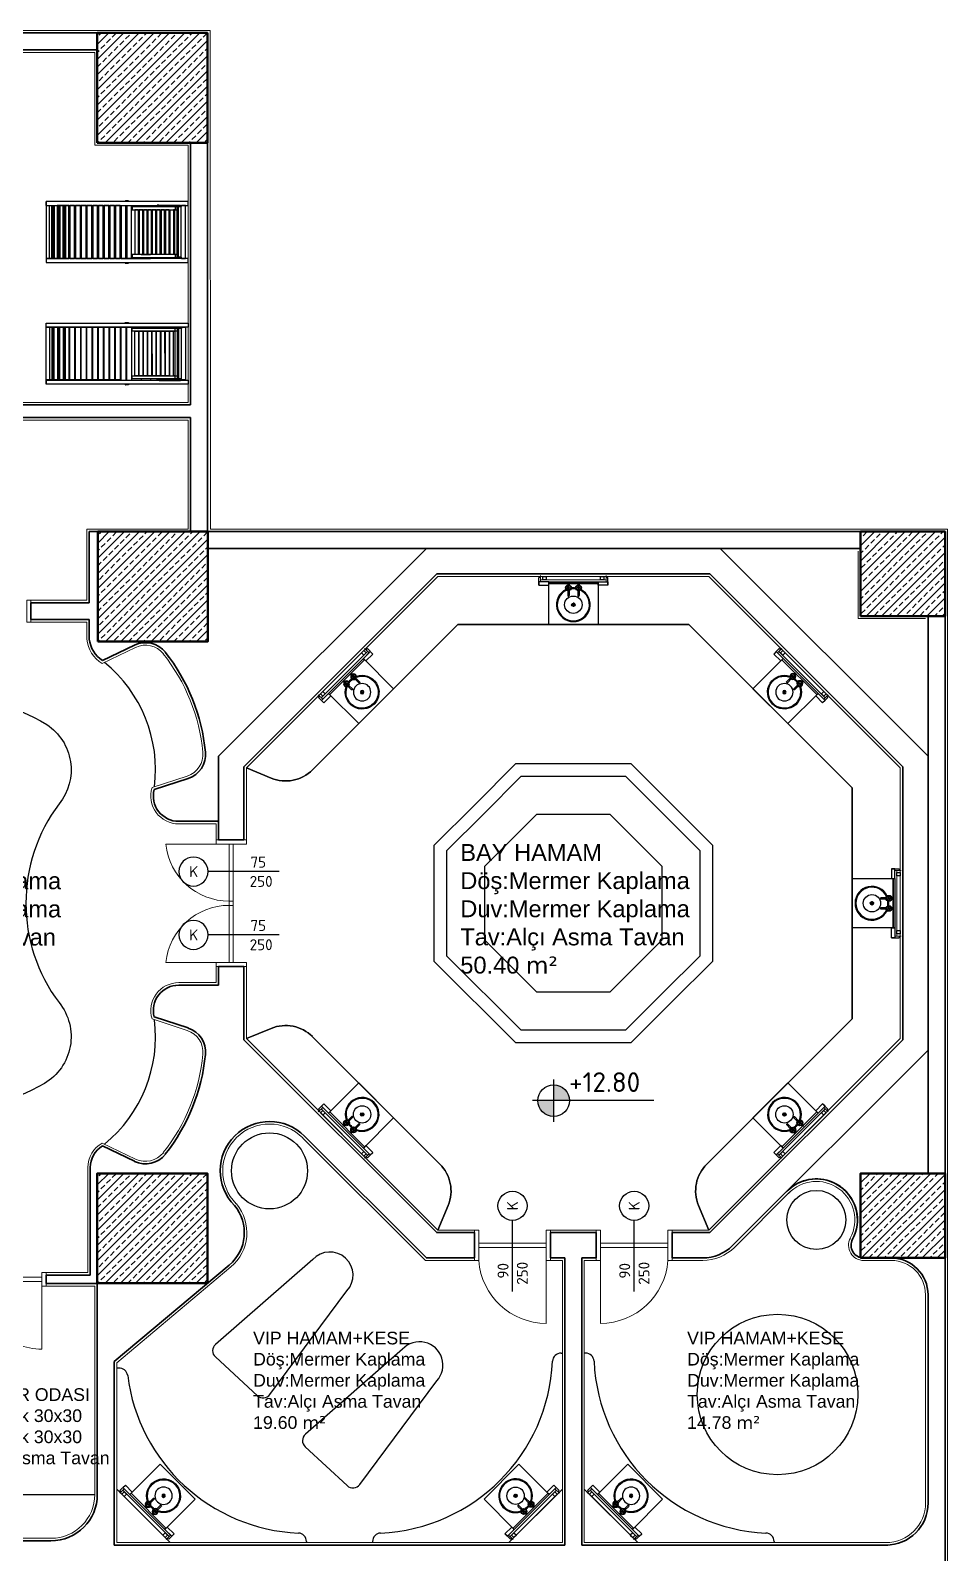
# Model space of a CAD drawing. Header units: millimetres. Extents: x 1443065 to 1517367, y 3763150 to 3779068.
# Drawn here: x 1503564 to 1504649, y 3767647 to 3769450 of the extents above; entities that cross this region are included whole.
import ezdxf
from ezdxf.enums import TextEntityAlignment as Align

# ---------------------------------------------------------------- set-up
doc = ezdxf.new("R2010")
doc.units = ezdxf.units.MM
for name, color, linetype in [('1 ahsap tar 2', 33, 'Continuous'), ('1 mermer', 232, 'Continuous'), ('1 tefriş 1', 41, 'Continuous'), ('1 tefriş 2', 8, 'Continuous'), ('LAYER1', 10, 'Continuous'), ('m-TAR_duvar', 8, 'Continuous'), ('m-TFR_vitrifiye', 1, 'Continuous'), ('m-YAZ_kot', 7, 'Continuous'), ('m-YAZ_poz', 7, 'Continuous')]:
    doc.layers.add(name, color=color, linetype=linetype)
for name, color, linetype, lineweight in [('5-Alçıpan', 44, 'Continuous', 0), ('DUVAR', 2, 'Continuous', 35), ('MAHAL', 52, 'Continuous', 13), ('MERDIVEN', 4, 'Continuous', 20), ('SIVA', 3, 'Continuous', 9), ('TASIYICI', 170, 'Continuous', 50)]:
    doc.layers.add(name, color=color, linetype=linetype, lineweight=lineweight)
doc.styles.add('mono', font='isocpeur.ttf')
doc.styles.get("Standard").update_dxf_attribs({"font": 'arial.ttf'})
pattern_1 = [(45, (78491.543, -87954.948), (-8.98025612, 8.98025612), []), (45, (78500.523, -87954.948), (-8.98025612, 8.98025612), [6.35, -3.175])]
pattern_2 = [(45, (80981.484, -89305.454), (-8.98025612, 8.98025612), []), (45, (80990.464, -89305.454), (-8.98025612, 8.98025612), [6.35, -3.175])]

# ---------------------------------------------------------------- blocks, each defined once
blk = doc.blocks.new('Ş')
at = {"layer": '1 ahsap tar 2', "ltscale": 5}
for p, q in [((265080.1, -41729.4), (265080.1, -41724.7)), ((265080.1, -41724.7), (265248, -41724.7)), ((265089, -41729.4), (265080.1, -41729.4)), ((265083.2, -41729.5), (265088, -41729.5)), ((265083.2, -41791.9), (265083.2, -41729.5)), ((265088, -41730.6), (265088, -41729.4)), ((265116.6, -41730.6), (265088, -41730.6)), ((265088.2, -41730.8), (265091.3, -41730.8)), ((265088.2, -41790.5), (265088.2, -41730.8)), ((265088.9, -41730.8), (265088.9, -41730.6)), ((265114.5, -41729), (265089, -41729)), ((265091.3, -41790.5), (265091.3, -41730.8)), ((265091.3, -41730.8), (265093, -41730.8)), ((265091.4, -41730.8), (265091.4, -41730.6)), ((265093, -41730.8), (265093, -41731)), ((265093, -41734.3), (265093, -41731)), ((265093, -41731), (265095.5, -41731)), ((265095.5, -41731), (265146.2, -41731)), ((265095.5, -41731), (265095.5, -41734.3)), ((265097, -41731), (265097, -41730.6)), ((265114.5, -41730.6), (265114.5, -41729)), ((265114.5, -41729), (265116.6, -41729)), ((265116.6, -41729), (265116.6, -41730.6)), ((265248.1, -41729.4), (265116.6, -41729.4)), ((265124.5, -41731), (265124.5, -41729.5)), ((265135.5, -41731), (265135.5, -41729.5)), ((265146.2, -41731), (265146.2, -41734.3)), ((265150.6, -41724.7), (265150.6, -41723.9)), ((265150.6, -41723.9), (265152.3, -41723.9)), ((265152.3, -41724.7), (265152.3, -41723.9)), ((265152.3, -41723.9), (265154.3, -41723.9)), ((265154.6, -41723.9), (265154.3, -41723.9)), ((265154.3, -41723.9), (265154.3, -41724.7)), ((265154.6, -41724.7), (265154.6, -41723.9)), ((265159.3, -41729.5), (265159.3, -41791.9)), ((265244, -41791.9), (265244, -41729.5)), ((265244, -41729.5), (265248.1, -41729.5)), ((265246.4, -41729.5), (265248.1, -41729.5)), ((265248, -41729.4), (265248, -41724.7)), ((265248, -41724.7), (265248.1, -41724.7)), ((265248.1, -41724.7), (265248.1, -41729.4)), ((265248.1, -41729.5), (265248.1, -41791.9)), ((265093, -41787.4), (265093, -41734.3)), ((265146.2, -41734.3), (265093, -41734.3)), ((265095.8, -41787.1), (265095.8, -41734.4)), ((265095.8, -41734.4), (265097.5, -41734.4)), ((265097, -41734.4), (265097, -41734.3)), ((265101.8, -41734.4), (265097.5, -41734.4)), ((265102.6, -41734.4), (265101.8, -41734.4)), ((265102.6, -41734.4), (265106.9, -41734.4)), ((265107.8, -41734.4), (265106.9, -41734.4)), ((265107.8, -41734.4), (265112.1, -41734.4)), ((265113, -41734.4), (265112.1, -41734.4)), ((265113, -41734.4), (265117.3, -41734.4)), ((265118.1, -41734.4), (265117.3, -41734.4)), ((265118.1, -41734.4), (265122.4, -41734.4)), ((265123.3, -41734.4), (265122.4, -41734.4)), ((265123.3, -41734.4), (265127.6, -41734.4)), ((265128.4, -41734.4), (265127.6, -41734.4)), ((265128.4, -41734.4), (265132.8, -41734.4)), ((265133.6, -41734.4), (265132.8, -41734.4)), ((265133.6, -41734.4), (265137.9, -41734.4)), ((265138.8, -41734.4), (265137.9, -41734.4)), ((265138.8, -41734.4), (265143.1, -41734.4)), ((265143.1, -41734.4), (265143.1, -41787.1)), ((265153.7, -41734.1), (265152.6, -41734.1)), ((265101.8, -41787.1), (265095.8, -41787.1)), ((265097, -41787.4), (265097, -41787.1)), ((265106.9, -41787.1), (265100.9, -41787.1)), ((265112.1, -41787.1), (265106.1, -41787.1)), ((265117.3, -41787.1), (265111.2, -41787.1)), ((265122.4, -41787.1), (265116.4, -41787.1)), ((265127.6, -41787.1), (265121.6, -41787.1)), ((265132.8, -41787.1), (265126.7, -41787.1)), ((265137.9, -41787.1), (265131.9, -41787.1)), ((265143.1, -41787.1), (265137.1, -41787.1)), ((265080.1, -41796.7), (265080.1, -41792)), ((265080.1, -41792), (265248, -41792)), ((265248.1, -41796.7), (265080.1, -41796.7)), ((265088, -41791.9), (265083.2, -41791.9)), ((265088, -41792), (265088, -41790.5)), ((265088, -41790.5), (265093, -41790.5)), ((265093, -41790.7), (265093, -41787.4)), ((265093, -41787.4), (265095.5, -41787.4)), ((265146.2, -41790.7), (265093, -41790.7)), ((265095.5, -41787.4), (265095.5, -41790.7)), ((265095.5, -41787.4), (265146.2, -41787.4)), ((265114.5, -41792), (265114.5, -41790.7)), ((265116.6, -41792), (265116.6, -41790.7)), ((265124.5, -41787.4), (265124.5, -41787.3)), ((265124.5, -41787.3), (265135.5, -41787.3)), ((265135.5, -41787.3), (265124.5, -41787.3)), ((265124.5, -41792), (265124.5, -41790.7)), ((265157.8, -41792), (265124.5, -41792)), ((265135.5, -41787.3), (265146.9, -41787.3)), ((265135.5, -41787.4), (265135.5, -41787.3)), ((265135.5, -41792), (265135.5, -41790.7)), ((265146.2, -41787.4), (265146.2, -41790.7)), ((265154.9, -41792), (265146.5, -41792)), ((265146.5, -41792), (265151.8, -41792)), ((265152.6, -41791.9), (265146.9, -41791.9)), ((265150.6, -41797.7), (265150.6, -41796.7)), ((265154.6, -41797.7), (265150.6, -41797.7)), ((265152.3, -41797.7), (265152.3, -41796.7)), ((265154.3, -41797.7), (265154.3, -41796.7)), ((265154.6, -41796.7), (265154.6, -41797.7)), ((265229.4, -41791.9), (265248.1, -41791.9)), ((265248.1, -41791.9), (265244, -41791.9)), ((265248.1, -41791.9), (265246.4, -41791.9)), ((265248, -41792), (265248, -41796.7)), ((265248, -41792), (265248.1, -41792)), ((265248.1, -41792), (265248.1, -41796.7))]:
    blk.add_line(p, q, dxfattribs=at)
at = {"layer": '1 ahsap tar 2'}
for p, q in [((265146.9, -41791.9), (265146.9, -41729.5)), ((265152.6, -41729.5), (265152.6, -41791.9)), ((265153.7, -41791.9), (265153.7, -41729.5)), ((265160.4, -41729.5), (265166.1, -41729.5)), ((265160.4, -41791.9), (265160.4, -41729.5)), ((265166.1, -41729.5), (265166.1, -41791.9)), ((265167.2, -41729.5), (265172.8, -41729.5)), ((265167.2, -41791.9), (265167.2, -41729.5)), ((265172.8, -41729.5), (265172.8, -41791.9)), ((265173.9, -41729.5), (265179.5, -41729.5)), ((265173.9, -41791.9), (265173.9, -41729.5)), ((265179.5, -41729.5), (265179.5, -41791.9)), ((265180.6, -41729.5), (265186.3, -41729.5)), ((265180.6, -41791.9), (265180.6, -41729.5)), ((265186.3, -41729.5), (265186.3, -41791.9)), ((265187.4, -41729.5), (265193, -41729.5)), ((265187.4, -41791.9), (265187.4, -41729.5)), ((265193, -41729.5), (265193, -41791.9)), ((265194.1, -41729.5), (265199.8, -41729.5)), ((265194.1, -41791.9), (265194.1, -41729.5)), ((265199.8, -41729.5), (265199.8, -41791.9)), ((265200.9, -41729.5), (265206.5, -41729.5)), ((265200.9, -41791.9), (265200.9, -41729.5)), ((265206.5, -41729.5), (265206.5, -41791.9)), ((265207.6, -41729.5), (265213.3, -41729.5)), ((265207.6, -41791.9), (265207.6, -41729.5)), ((265213.3, -41729.5), (265213.3, -41791.9)), ((265214.4, -41729.5), (265220, -41729.5)), ((265214.4, -41791.9), (265214.4, -41729.5)), ((265220, -41729.5), (265220, -41791.9)), ((265221.1, -41729.5), (265226.7, -41729.5)), ((265221.1, -41791.9), (265221.1, -41729.5)), ((265241.3, -41729.5), (265225.1, -41729.5)), ((265225.1, -41729.5), (265225.1, -41791.9)), ((265226.2, -41729.5), (265231.8, -41729.5)), ((265226.2, -41791.9), (265226.2, -41729.5)), ((265226.7, -41729.5), (265226.7, -41791.9)), ((265227.8, -41729.5), (265233.5, -41729.5)), ((265227.8, -41791.9), (265227.8, -41729.5)), ((265229.2, -41729.5), (265229.2, -41729.4)), ((265229.2, -41729.4), (265233.8, -41729.4)), ((265248.1, -41729.5), (265229.4, -41729.5)), ((265230.5, -41729.5), (265236.1, -41729.5)), ((265231.8, -41729.5), (265231.8, -41791.9)), ((265232.9, -41729.5), (265238.5, -41729.5)), ((265232.9, -41791.9), (265232.9, -41729.5)), ((265233.5, -41729.5), (265233.5, -41791.9)), ((265233.8, -41729.4), (265234.9, -41729.4)), ((265233.8, -41729.4), (265233.8, -41729.5)), ((265233.8, -41729.5), (265233.8, -41729.4)), ((265234.6, -41729.5), (265240.2, -41729.5)), ((265234.6, -41791.9), (265234.6, -41729.5)), ((265234.9, -41729.4), (265234.9, -41729.5)), ((265234.9, -41729.5), (265234.9, -41729.4)), ((265234.9, -41729.4), (265234.9, -41729.4)), ((265237.2, -41729.5), (265242.9, -41729.5)), ((265238.5, -41729.5), (265238.5, -41791.9)), ((265239.7, -41791.9), (265239.7, -41729.5)), ((265239.7, -41729.5), (265245.3, -41729.5)), ((265240.2, -41729.5), (265240.2, -41791.9)), ((265241.3, -41791.9), (265241.3, -41729.5)), ((265097.5, -41734.4), (265097.5, -41787.1)), ((265101.8, -41734.4), (265101.8, -41787.1)), ((265102.6, -41787.1), (265102.6, -41734.4)), ((265106.9, -41734.4), (265106.9, -41787.1)), ((265107.8, -41787.1), (265107.8, -41734.4)), ((265112.1, -41734.4), (265112.1, -41787.1)), ((265113, -41787.1), (265113, -41734.4)), ((265117.3, -41734.4), (265117.3, -41787.1)), ((265118.1, -41787.1), (265118.1, -41734.4)), ((265122.4, -41734.4), (265122.4, -41787.1)), ((265123.3, -41787.1), (265123.3, -41734.4)), ((265127.6, -41734.4), (265127.6, -41787.1)), ((265128.4, -41787.1), (265128.4, -41734.4)), ((265132.8, -41734.4), (265132.8, -41787.1)), ((265133.6, -41787.1), (265133.6, -41734.4)), ((265137.9, -41734.4), (265137.9, -41787.1)), ((265138.8, -41787.1), (265138.8, -41734.4)), ((265146.2, -41734.1), (265146.9, -41734.1)), ((265146.9, -41734.1), (265146.5, -41734.1)), ((265226.2, -41734.1), (265225.1, -41734.1)), ((265232.9, -41734.1), (265231.8, -41734.1)), ((265239.7, -41734.1), (265238.5, -41734.1)), ((265241.3, -41734.1), (265240.2, -41734.1)), ((265153.7, -41787.3), (265152.6, -41787.3)), ((265159.3, -41791.9), (265153.7, -41791.9)), ((265157.8, -41791.9), (265157.8, -41792)), ((265166.1, -41791.9), (265160.4, -41791.9)), ((265172.8, -41791.9), (265167.2, -41791.9)), ((265179.5, -41791.9), (265173.9, -41791.9)), ((265186.3, -41791.9), (265180.6, -41791.9)), ((265193, -41791.9), (265187.4, -41791.9)), ((265199.8, -41791.9), (265194.1, -41791.9)), ((265206.5, -41791.9), (265200.9, -41791.9)), ((265213.3, -41791.9), (265207.6, -41791.9)), ((265220, -41791.9), (265214.4, -41791.9)), ((265226.7, -41791.9), (265221.1, -41791.9)), ((265226.2, -41787.4), (265225.1, -41787.4)), ((265225.1, -41791.9), (265241.3, -41791.9)), ((265231.8, -41791.9), (265226.2, -41791.9)), ((265233.5, -41791.9), (265227.8, -41791.9)), ((265229.2, -41791.9), (265229.2, -41792)), ((265229.2, -41792), (265234.9, -41792)), ((265236.1, -41791.9), (265230.5, -41791.9)), ((265232.9, -41787.4), (265231.8, -41787.4)), ((265238.5, -41791.9), (265232.9, -41791.9)), ((265233.8, -41792), (265233.8, -41791.9)), ((265233.8, -41791.9), (265233.8, -41792)), ((265240.2, -41791.9), (265234.6, -41791.9)), ((265234.9, -41792), (265234.9, -41791.9)), ((265234.9, -41792), (265234.9, -41791.9)), ((265242.9, -41791.9), (265237.2, -41791.9)), ((265239.7, -41787.4), (265238.5, -41787.4)), ((265245.3, -41791.9), (265239.7, -41791.9)), ((265241.3, -41787.4), (265240.2, -41787.4)), ((265240.2, -41787.4), (265241.3, -41787.4))]:
    blk.add_line(p, q, dxfattribs=at)
blk = doc.blocks.new('esfdgh')
at = {"layer": '1 tefriş 1', "color": 251, "extrusion": (4.26519e-07, 4.39393e-08, 1)}
for p, q in [((50290.6, -19484.7, 0), (50292.1, -19484.7, 0)), ((50290.6, -19484.7, 0), (50290.6, -19486.3, 0)), ((50290.6, -19493.1, 0), (50290.6, -19499, 0)), ((50292.1, -19484.7, 0), (50292.1, -19486.3, 0)), ((50292.1, -19493.1, 0), (50292.1, -19499, 0))]:
    blk.add_line(p, q, dxfattribs=at)
at = {"layer": '1 tefriş 1', "color": 251}
for radius in [3.46, 3.06, 2.66, 0.88]:
    blk.add_circle((50291.3, -19489.7, 5), radius, dxfattribs=at)
at = {"layer": '1 tefriş 1', "color": 251, "extrusion": (4.26519e-07, 4.39393e-08, 1)}
blk.add_arc((50291.3, -19499, 0), 0.746, 178.5365, 1.4403, dxfattribs=at)
at = {"layer": '1 tefriş 1', "color": 251, "extrusion": (4.26521e-07, 4.39321e-08, 1)}
for centre, major_axis, ratio, start_param, end_param in [((50291.2, -19491, 0), (0.947, 0.927, 0), 1, 0.782907, 2.040544), ((50290.1, -19490.6, 0), (0.134, 0.066, 0), 0.739839, 2.207763, 5.349356), ((50291.2, -19491, 0), (0.767, 0.752, 0), 1, 0.793996, 2.040544), ((50290.5, -19488.5, 0), (-0.121, 0.245, 0), 0.343006, -1.240366, 1.901227), ((50290.1, -19489.7, 0), (-0.752, 0.767, 0), 1, 3.824547, 5.182137), ((50290.1, -19489.7, 0), (-0.927, 0.947, 0), 1, 3.824547, 5.182137), ((50291.3, -19489.8, 0), (-0.243, 0.248, 0), 1, -0.378205, 0.443924), ((50291.3, -19489.8, 0), (0.248, 0.243, 0), 1, 2.763388, 3.585516), ((50292.5, -19489.9, 0), (0.947, 0.927, 0), 1, 2.253751, 3.611341), ((50291.5, -19488.6, 0), (0.947, 0.927, 0), 1, 3.9245, 5.182137), ((50292.5, -19489.9, 0), (-0.752, 0.767, 0), 1, 0.682954, 2.040544), ((50291.5, -19488.6, 0), (0.767, 0.752, 0), 1, 3.935589, 5.182137), ((50291.3, -19489.8, 0), (0.248, 0.243, 0), 1, 5.90498, 6.727109), ((50291.3, -19489.8, 0), (-0.243, 0.248, 0), 1, 2.763388, 3.585516), ((50292.1, -19491.1, 0), (-0.121, 0.245, 0), 0.343006, 1.901227, 5.04282), ((50292.6, -19489, 0), (0.134, 0.066, 0), 0.739839, -0.93383, 2.207763)]:
    blk.add_ellipse(centre, major_axis=major_axis, ratio=ratio, start_param=start_param, end_param=end_param, dxfattribs=at)
blk = doc.blocks.new('KURNAAAA')
for points in [[(-36.3, 57.1), (-32.3, 57.1), (-32.3, 53.1), (-36.3, 53.1)], [(32.3, 57.1), (36.3, 57.1), (36.3, 53.1), (32.3, 53.1)]]:
    blk.add_lwpolyline(points, close=True)
at = {"layer": '1 mermer'}
for p, q in [((-40.8, 46.6), (-40.8, 55.6)), ((40.8, 46.6), (40.8, 55.6)), ((-29.2, 0), (-29.2, 50.6)), ((29.2, 50.6), (29.2, 0)), ((29.2, 0), (-29.2, 0))]:
    blk.add_line(p, q, dxfattribs=at)
for points in [[(-29.2, 50.6), (-40.8, 50.6), (-40.8, 46.6), (-29.2, 46.6)], [(-29.2, 50.6), (29.2, 50.6), (29.2, 48.6), (-29.2, 48.6)], [(29.2, 50.6), (40.8, 50.6), (40.8, 46.6), (29.2, 46.6)]]:
    blk.add_lwpolyline(points, close=True, dxfattribs=at)
blk.add_lwpolyline([(-29.2, 48.6), (29.2, 48.6)], dxfattribs=at)
at = {"layer": '1 tefriş 1', "color": 251, "extrusion": (4.48334e-08, -2.15317e-08, 1)}
for p, q in [((-2.5, 23.4, 0), (2.5, 23.5, 0)), ((0, 26, 0), (0, 21, 0))]:
    blk.add_line(p, q, dxfattribs=at)
at = {"layer": '1 tefriş 1', "color": 251}
blk.add_circle((0, 23.5, 0), 10.3, dxfattribs=at)
at = {"layer": '1 tefriş 1', "color": 251, "extrusion": (4.48334e-08, -2.15317e-08, 1)}
for radius in [2, 1.5]:
    blk.add_circle((0, 23.5, 0), radius, dxfattribs=at)
for centre, radius, start, end in [((0, 23.5, 0), 20, 115.4048, 63.9415), ((0, 23.5, 0), 19, 114.2802, 65.144), ((-0.4, 23.5, 0), 19, 79.9499, 96.6955), ((-0.4, 23.5, 0), 20, 81.2974, 95.679)]:
    blk.add_arc(centre, radius, start, end, dxfattribs=at)
at = {"layer": '5-Alçıpan', "lineweight": 0}
for p, q in [((-40.8, 55.6), (-38.8, 55.6)), ((-38.8, 50.6), (-38.8, 58.1)), ((-36.3, 57.1), (36.3, 57.1)), ((38.8, 50.6), (38.8, 58.1)), ((40.8, 55.6), (38.8, 55.6)), ((-38.8, 53.1), (38.8, 53.1)), ((-38.8, 50.6), (38.8, 50.6))]:
    blk.add_line(p, q, dxfattribs=at)
at = {"rotation": 3.829894028120741e-06}
for p in [(-50297.1, 19533.3), (-50285.2, 19533.3)]:
    blk.add_blockref('esfdgh', p, dxfattribs=at)
blk = doc.blocks.new('m-penpoz')
blk.add_line((0, -1.625), (0, 0))
blk.add_circle((0, 0.332), 0.332)
blk.add_attdef('POZNO', text='', height=0.18).set_placement((0, 0.332), align=Align.MIDDLE)
blk.add_attdef('HEIGHT', text='', height=0.18, rotation=90).set_placement((0.069, -1.625), align=Align.TOP_LEFT)
blk.add_attdef('WIDTH', text='', height=0.18, rotation=90).set_placement((0, -1.625), align=Align.BOTTOM_LEFT)
blk = doc.blocks.new('m-plankot')
h = blk.add_hatch(color=256)
h.paths.add_polyline_path([(0, 0.144), (0, 0), (0.144, 0, 0.414214)])
h.paths.add_polyline_path([(0, -0.144), (0, 0), (-0.144, 0, 0.414214)])
for p, q in [((0, 0.192), (0, -0.192)), ((0.914, 0), (-0.192, 0))]:
    blk.add_line(p, q)
blk.add_circle((0, 0), 0.144)
blk.add_attdef('INCEKOT', (0.187, 0.1), '', height=0.18)
blk.add_attdef('KABAKOT', text='', height=0.18).set_placement((0.187, -0.1), align=Align.TOP_LEFT)

msp = doc.modelspace()

# ---------------------------------------------------------------- hatches: boundary and pattern name
at = {"layer": 'm-TAR_duvar'}
h = msp.add_hatch(dxfattribs=at)
h.set_pattern_fill('ANSI33', color=256, scale=2)
h.set_pattern_definition([(45, (80981.484, -87954.949), (-8.98025612, 8.98025612), []), (45, (80990.464, -87954.949), (-8.98025612, 8.98025612), [6.35, -3.175])])
h.paths.add_polyline_path([(1503642.9, 3769317.1), (1503773.3, 3769317.1), (1503773.3, 3769447.1), (1503642.9, 3769447.1)])
h = msp.add_hatch(dxfattribs=at)
h.set_pattern_fill('ANSI33', color=256, scale=2)
h.set_pattern_definition([(45, (80981.976, -88545.454), (-8.98025612, 8.98025612), []), (45, (80990.956, -88545.454), (-8.98025612, 8.98025612), [6.35, -3.175])])
h.paths.add_polyline_path([(1503643.4, 3768726.6), (1503773.8, 3768726.6), (1503773.8, 3768856.6), (1503643.4, 3768856.6)])
h = msp.add_hatch(dxfattribs=at)
h.set_pattern_fill('ANSI33', color=256, scale=2)
h.set_pattern_definition(pattern_1)
h.paths.add_polyline_path([(1504646.4, 3768856.6), (1504546.4, 3768856.6), (1504546.4, 3768756.6), (1504646.4, 3768756.6)])
h = msp.add_hatch(dxfattribs=at)
h.set_pattern_fill('ANSI33', color=256, scale=2)
h.set_pattern_definition(pattern_2)
h.paths.add_polyline_path([(1503642.9, 3767966.6), (1503773.3, 3767966.6), (1503773.3, 3768096.6), (1503642.9, 3768096.6)])
h = msp.add_hatch(dxfattribs=at)
h.set_pattern_fill('ANSI33', color=256, scale=2)
h.set_pattern_definition(pattern_2)
h.paths.add_polyline_path([(1503642.9, 3767966.6), (1503773.3, 3767966.6), (1503773.3, 3768096.6), (1503642.9, 3768096.6)])
h = msp.add_hatch(dxfattribs=at)
h.set_pattern_fill('ANSI33', color=256, scale=2)
h.set_pattern_definition(pattern_1)
h.paths.add_polyline_path([(1504646.4, 3768096.6), (1504546.4, 3768096.6), (1504546.4, 3767996.6), (1504646.4, 3767996.6)])
h = msp.add_hatch(dxfattribs=at)
h.set_pattern_fill('ANSI33', color=256, scale=2)
h.set_pattern_definition(pattern_1)
h.paths.add_polyline_path([(1504646.4, 3768096.6), (1504546.4, 3768096.6), (1504546.4, 3767996.6), (1504646.4, 3767996.6)])

# ---------------------------------------------------------------- linework, layer by layer
at = {"layer": '1 tefriş 2'}
msp.add_line((1503750.3, 3768268.9), (1503710.2, 3768282), dxfattribs=at)
msp.add_arc((1503699.9, 3768695.2), 30, 38.3888, 115.6879, dxfattribs=at)
at = {"layer": 'DUVAR'}
for p, q in [((1502153.3, 3769447.1), (1503653.5, 3769447.1)), ((1503208.3, 3769427.1), (1503642.9, 3769427.1)), ((1503753.3, 3769317.1), (1503753.3, 3769006.6)), ((1503773.3, 3769317.1), (1503773.3, 3768856.6)), ((1503753.3, 3769297.1), (1503753.3, 3769006.6)), ((1503510.1, 3769006.6), (1503753.3, 3769006.6)), ((1503510.1, 3768991.6), (1503753.3, 3768991.6)), ((1503753.3, 3768991.6), (1503753.3, 3768856.6)), ((1503753.3, 3768991.6), (1503753.3, 3768856.6)), ((1503633.4, 3768772.5), (1503633.4, 3768856.6)), ((1503643.4, 3768856.6), (1503633.4, 3768856.6)), ((1504548.2, 3768856.6), (1503773.3, 3768856.6)), ((1503773.3, 3768856.6), (1504154.5, 3768856.6)), ((1504546.4, 3768836.6), (1503773.8, 3768836.6)), ((1504646.4, 3768806.6), (1504646.4, 3768096.6)), ((1503633.4, 3768772.5), (1503564.3, 3768772.5)), ((1503564.3, 3768772.5), (1503564.3, 3768752.5)), ((1503633.4, 3768752.5), (1503564.3, 3768752.5)), ((1503633.4, 3768729.5), (1503633.4, 3768752.5)), ((1504626.4, 3768756.6), (1504626.4, 3768536.6)), ((1503686.9, 3768722.2), (1503648.9, 3768703.9)), ((1504626.4, 3768376.7), (1504626.4, 3768641.8)), ((1503750.3, 3768564.3), (1503710.2, 3768551.2)), ((1503739.2, 3768513.6), (1503786.4, 3768513.6)), ((1504626.4, 3768526.6), (1504626.4, 3768096.6)), ((1503786.4, 3768506.6), (1503786.4, 3768491.6)), ((1503816.4, 3768491.6), (1503816.4, 3768506.6)), ((1503786.4, 3768491.6), (1503816.4, 3768491.6)), ((1503786.4, 3768341.6), (1503786.4, 3768319.6)), ((1503786.4, 3768341.6), (1503816.4, 3768341.6)), ((1503816.4, 3768326.6), (1503816.4, 3768341.6)), ((1503739.2, 3768319.6), (1503786.4, 3768319.6)), ((1503750.3, 3768268.9), (1503710.2, 3768282)), ((1503686.9, 3768111), (1503648.9, 3768129.3)), ((1503634.6, 3768103.7), (1503634.6, 3767976.2)), ((1504089.4, 3768026.6), (1504089.4, 3767996.6)), ((1504179.4, 3768026.6), (1504179.4, 3767996.6)), ((1504233.4, 3768026.6), (1504233.4, 3767996.6)), ((1504323.4, 3768026.6), (1504323.4, 3767996.6)), ((1504196.4, 3767996.6), (1504196.4, 3767656.6)), ((1504216.4, 3767996.6), (1504216.4, 3767656.6)), ((1504646.4, 3767996.6), (1504646.4, 3767296.6)), ((1504646.4, 3767996.6), (1504646.4, 3767296.6)), ((1503582.3, 3767976.2), (1503634.6, 3767976.2)), ((1503582.3, 3767976.2), (1503582.3, 3767966.2)), ((1503662.9, 3767873.9), (1503799, 3767988.2)), ((1503582.3, 3767966.2), (1503642.9, 3767966.2)), ((1503642.9, 3767966.2), (1503642.9, 3767716.6)), ((1504626.4, 3767953), (1504626.4, 3767706.5)), ((1503662.9, 3767873.9), (1503662.9, 3767656.6)), ((1504626.4, 3767801.1), (1504626.4, 3767706.5)), ((1503482.6, 3767661.6), (1503587.9, 3767661.6))]:
    msp.add_line(p, q, dxfattribs=at)
msp.add_lwpolyline([(1504323.4, 3767996.6), (1504359.6, 3767996.6, 0.198912), (1504395, 3768011.2), (1504626.4, 3768242.6), (1504626.4, 3768590.6), (1504380.3, 3768836.6), (1504032.4, 3768836.6), (1503786.4, 3768590.6), (1503786.4, 3768491.6)], format="xyb", dxfattribs=at)
for points in [[(1504626.4, 3768242.6), (1504626.4, 3768590.6), (1504380.3, 3768836.6), (1504032.4, 3768836.6), (1503786.4, 3768590.6)], [(1504367.9, 3768026.6), (1504596.4, 3768255), (1504596.4, 3768578.1), (1504367.9, 3768806.6), (1504044.8, 3768806.6), (1503816.4, 3768578.1), (1503816.4, 3768506.6)], [(1503816.4, 3768326.6), (1503816.4, 3768255), (1504044.8, 3768026.6), (1504089.4, 3768026.6)], [(1503888.2, 3768140.8), (1504032.4, 3767996.6), (1504089.4, 3767996.6)], [(1504179.4, 3768026.6), (1504233.4, 3768026.6)], [(1504323.4, 3768026.6), (1504367.9, 3768026.6)], [(1504179.4, 3767996.6), (1504196.4, 3767996.6)], [(1504216.4, 3767996.6), (1504233.4, 3767996.6)], [(1503662.9, 3767656.6), (1503662.9, 3767656.6), (1504196.4, 3767656.6)], [(1504196.4, 3767656.6), (1503662.9, 3767656.6)], [(1504216.4, 3767656.6), (1504578.8, 3767656.6)], [(1504578.8, 3767656.6), (1504216.4, 3767656.6)]]:
    msp.add_lwpolyline(points, dxfattribs=at)
for centre, radius, start, end in [((1503668.6, 3768733.3), 35.4, 186.2499, 236.1541), ((1503699.9, 3768695.2), 30, 38.3888, 115.6879), ((1503547.7, 3768574.6), 224.1, 5.3844, 38.3888), ((1503741, 3768592.8), 30, 288.0853, 5.3844), ((1503739.2, 3768543.6), 30, 165.3467, 270), ((1503739.2, 3768289.6), 30, 90, 194.6533), ((1503741, 3768240.3), 30, 354.6156, 71.9147), ((1503547.7, 3768258.6), 224.1, 321.6112, 354.6156), ((1503846.7, 3768099.7), 58.4, 44.7046, 224.7046), ((1503664.6, 3768103.7), 30, 121.5735, 180), ((1503699.9, 3768138), 30, 244.3121, 321.6112), ((1504494.1, 3768041.6), 48.6, 331.8696, 136.4797), ((1504494.1, 3768041.6), 48.6, 0, 133.5203), ((1503766.9, 3768026.5), 50, 310, 40), ((1504550.2, 3768011.6), 15, 151.8696, 270.0005), ((1504582.7, 3767953), 43.6, 0, 90), ((1503587.9, 3767716.6), 55, 270, 0), ((1504576.4, 3767706.5), 50, 270, 0)]:
    msp.add_arc(centre, radius, start, end, dxfattribs=at)
at = {"layer": 'LAYER1'}
for p, q in [((1504191.8, 3767883.9), (1504193.4, 3767883.9)), ((1504220.9, 3767883.9), (1504219.4, 3767883.9)), ((1503662.9, 3767656.6), (1504196.4, 3767656.6)), ((1503662.9, 3767656.6), (1504196.4, 3767656.6))]:
    msp.add_line(p, q, dxfattribs=at)
at = {"layer": 'm-TFR_vitrifiye'}
for p, q in [((1503848.6, 3768268.4), (1503819.4, 3768256.3)), ((1504048.4, 3768107.8), (1503897.6, 3768258.6)), ((1504046.1, 3768029.6), (1504058.2, 3768058.8)), ((1503668.1, 3767866.2), (1503665.9, 3767866)), ((1503668.1, 3767866.2), (1503665.9, 3767866)), ((1503729.1, 3767659.6, 0), (1503665.9, 3767722.8, 0)), ((1504130.1, 3767659.6, 0), (1504193.4, 3767722.8, 0)), ((1504282.6, 3767659.6, 0), (1504219.4, 3767722.8, 0)), ((1503492.6, 3767716.6), (1503639.9, 3767716.6)), ((1503890.5, 3767660.8), (1503890.5, 3767659.6)), ((1503968.7, 3767660.8), (1503968.7, 3767659.6)), ((1504444, 3767660.8), (1504444, 3767659.6))]:
    msp.add_line(p, q, dxfattribs=at)
for points in [[(1504366.7, 3768029.6), (1504354.6, 3768058.8, -0.303347), (1504364.3, 3768107.8), (1504536.4, 3768279.9), (1504536.4, 3768553.3), (1504343.1, 3768746.6), (1504069.7, 3768746.6), (1503897.6, 3768574.5, -0.303347), (1503848.6, 3768564.8), (1503819.4, 3768576.9)], [(1503819.4, 3768576.9), (1503848.6, 3768564.8, 0.303347), (1503897.6, 3768574.5), (1504069.7, 3768746.6), (1504343.1, 3768746.6), (1504536.4, 3768553.3), (1504536.4, 3768279.9), (1504364.3, 3768107.8, 0.303347), (1504354.6, 3768058.8), (1504366.7, 3768029.6)], [(1503819.4, 3768256.3), (1503848.6, 3768268.4, -0.303347), (1503897.6, 3768258.6), (1504048.4, 3768107.8, -0.303347), (1504058.2, 3768058.8), (1504046.1, 3768029.6)]]:
    msp.add_lwpolyline(points, format="xyb", dxfattribs=at)
for points in [[(1503597.6, 3768298.9, -0.458387), (1503580.2, 3768203.3, -0.271975), (1503329.7, 3768203.3, -0.458408), (1503312.3, 3768298.9, 0.339756), (1503309.7, 3768537.7, -0.422817), (1503326.8, 3768628.1, -0.279141), (1503583.1, 3768628.1, -0.442749), (1503597.6, 3768534.3, 0.333819)], [(1503938.3, 3767957.5, 1), (1503897.9, 3767994.8), (1503782.8, 3767894.2, 0.445891), (1503782.6, 3767879.4), (1503832.4, 3767833.4, 0.445891), (1503847.2, 3767834.8)], [(1504044.7, 3767851.1, 1), (1504004.3, 3767888.5), (1503889.2, 3767787.9, 0.445891), (1503889, 3767773), (1503938.7, 3767727, 0.445891), (1503953.5, 3767728.4)]]:
    msp.add_lwpolyline(points, format="xyb", close=True, dxfattribs=at)
for points in [[(1504371.4, 3768484.9), (1504274.7, 3768581.6), (1504138, 3768581.6), (1504089.7, 3768533.3), (1504041.4, 3768484.9), (1504041.4, 3768348.2), (1504138, 3768251.6), (1504274.7, 3768251.6), (1504323, 3768299.9), (1504371.4, 3768348.2)], [(1504356.4, 3768478.7), (1504268.5, 3768566.6), (1504144.2, 3768566.6), (1504100.3, 3768522.6), (1504056.4, 3768478.7), (1504056.4, 3768354.4), (1504144.2, 3768266.6), (1504268.5, 3768266.6), (1504312.4, 3768310.5), (1504356.4, 3768354.4)], [(1504311.4, 3768460.1), (1504249.9, 3768521.6), (1504162.9, 3768521.6), (1504132.1, 3768490.8), (1504101.4, 3768460.1), (1504101.4, 3768373.1), (1504162.9, 3768311.6), (1504249.9, 3768311.6), (1504280.6, 3768342.3), (1504311.4, 3768373.1)]]:
    msp.add_lwpolyline(points, close=True, dxfattribs=at)
for centre, radius in [((1503846.7, 3768099.7), 45), ((1504494.1, 3768041.6), 35), ((1504448.1, 3767834.9), 95)]:
    msp.add_circle(centre, radius, dxfattribs=at)
for centre, radius, start, end in [((1503547.7, 3768574.6), 164.1, 352.9632, 50.81), ((1503547.7, 3768258.6), 164.1, 309.19, 7.0368), ((1503865.8, 3768226.8), 45, 45, 112.5), ((1504016.6, 3768076), 45, 337.5, 45), ((1504191.8, 3767873.9), 10, 90, 177.4335), ((1504220.9, 3767873.9), 10, 2.5665, 90), ((1503668.9, 3767856.2), 10, 7.1142, 94.5477), ((1503968.7, 3767883.9), 213.3, 272.5665, 357.4335), ((1504444, 3767883.9), 213.3, 182.5665, 267.4335), ((1503890.5, 3767883.9), 213.3, 187.1142, 267.4335), ((1503880.5, 3767660.8), 10, 0, 87.4335), ((1503978.7, 3767660.8), 10, 92.5665, 180), ((1504434, 3767660.8), 10, 0, 87.4335)]:
    msp.add_arc(centre, radius, start, end, dxfattribs=at)
at = {"layer": 'MERDIVEN'}
for p, q in [((1503798.9, 3768486.6), (1503723.9, 3768486.6)), ((1503798.9, 3768346.6), (1503723.9, 3768346.6)), ((1504174.4, 3768009.1), (1504174.4, 3767919.1)), ((1504238.4, 3768009.1), (1504238.4, 3767919.1)), ((1503577.3, 3767968.7), (1503577.3, 3767888.7))]:
    msp.add_line(p, q, dxfattribs=at)
for points in [[(1503559.3, 3768749.5), (1503564.3, 3768749.5), (1503564.3, 3768775.5), (1503559.3, 3768775.5)], [(1503783.4, 3768491.6), (1503783.4, 3768486.6), (1503819.4, 3768486.6), (1503819.4, 3768491.6)], [(1503798.9, 3768346.6), (1503803.9, 3768346.6), (1503803.9, 3768486.6), (1503798.9, 3768486.6)], [(1503798.9, 3768414.1), (1503803.9, 3768414.1), (1503803.9, 3768419.1), (1503798.9, 3768419.1)], [(1503783.4, 3768346.6), (1503783.4, 3768341.6), (1503819.4, 3768341.6), (1503819.4, 3768346.6)], [(1504089.4, 3767993.6), (1504094.4, 3767993.6), (1504094.4, 3768029.6), (1504089.4, 3768029.6)], [(1504174.4, 3767993.6), (1504179.4, 3767993.6), (1504179.4, 3768029.6), (1504174.4, 3768029.6)], [(1504238.4, 3767993.6), (1504233.4, 3767993.6), (1504233.4, 3768029.6), (1504238.4, 3768029.6)], [(1504323.4, 3767993.6), (1504318.4, 3767993.6), (1504318.4, 3768029.6), (1504323.4, 3768029.6)], [(1504094.4, 3768009.1), (1504174.4, 3768009.1), (1504174.4, 3768014.1), (1504094.4, 3768014.1)], [(1504318.4, 3768009.1), (1504238.4, 3768009.1), (1504238.4, 3768014.1), (1504318.4, 3768014.1)], [(1503502.3, 3767968.7), (1503577.3, 3767968.7), (1503577.3, 3767973.7), (1503502.3, 3767973.7)], [(1503582.3, 3767963.2), (1503582.3, 3767979.2), (1503577.3, 3767979.2), (1503577.3, 3767963.2)]]:
    msp.add_lwpolyline(points, close=True, dxfattribs=at)
for centre, radius, start, end in [((1503798.9, 3768494.5), 75.4, 186.0256, 270), ((1503798.9, 3768338.7), 75.4, 90, 173.9744), ((1504174.4, 3767999.3), 80.2, 184.0776, 270), ((1504238.4, 3767999.3), 80.2, 270, 355.9224), ((1503576.8, 3767963.2), 74.5, 180, 270.3832)]:
    msp.add_arc(centre, radius, start, end, dxfattribs=at)
at = {"layer": 'SIVA'}
for p, q in [((1504543.4, 3768753.6), (1504543.4, 3768833.6)), ((1503630.4, 3768749.5), (1503564.3, 3768749.5)), ((1503630.4, 3768729.3), (1503630.4, 3768749.5)), ((1504623.4, 3768753.6), (1504543.4, 3768753.6)), ((1503688.2, 3768719.5), (1503648.7, 3768700.5)), ((1503749.4, 3768567.2), (1503707.8, 3768553.6)), ((1503739.2, 3768510.6), (1503783.4, 3768510.6)), ((1503783.4, 3768510.6), (1503783.4, 3768491.6)), ((1503783.4, 3768341.6), (1503783.4, 3768322.6)), ((1503739.2, 3768322.6), (1503783.4, 3768322.6)), ((1503749.4, 3768266), (1503707.8, 3768279.6)), ((1503688.2, 3768113.7), (1503648.7, 3768132.7)), ((1503631.6, 3768103.7), (1503631.6, 3767979.2)), ((1504193.4, 3767993.6), (1504193.4, 3767659.6)), ((1504219.4, 3767993.6), (1504219.4, 3767659.6)), ((1504550.2, 3767993.6), (1504582.7, 3767993.6)), ((1503582.3, 3767979.2), (1503631.6, 3767979.2)), ((1503665.9, 3767872.5), (1503801, 3767985.9)), ((1503582.3, 3767963.2), (1503639.9, 3767963.2)), ((1503639.9, 3767963.2), (1503639.9, 3767716.6)), ((1504623.4, 3767953), (1504623.4, 3767706.5)), ((1503665.9, 3767872.5), (1503665.9, 3767659.6)), ((1503482.6, 3767664.6), (1503587.9, 3767664.6))]:
    msp.add_line(p, q, dxfattribs=at)
for points in [[(1501970.5, 3765854.6), (1501970.5, 3765844.1), (1504649.4, 3765844.1), (1504649.4, 3768859.6), (1503776.8, 3768859.6), (1503776.3, 3769450.1), (1501795.9, 3769450.1)], [(1503330.1, 3769009.6), (1503211.3, 3769009.6), (1503211.3, 3769424.1), (1503639.9, 3769424.1), (1503639.9, 3769314.1), (1503750.3, 3769314.1), (1503750.3, 3769009.6), (1503510.1, 3769009.6)], [(1503510.1, 3768988.6), (1503750.3, 3768988.6), (1503750.3, 3768859.6), (1503630.4, 3768859.6), (1503630.4, 3768775.5), (1503564.3, 3768775.5)], [(1504323.4, 3768029.6), (1504366.7, 3768029.6), (1504593.4, 3768256.3), (1504593.4, 3768576.9), (1504366.7, 3768803.6), (1504046.1, 3768803.6), (1503819.4, 3768576.9), (1503819.4, 3768491.6)], [(1503819.4, 3768341.6), (1503819.4, 3768256.3), (1504046.1, 3768029.6), (1504089.4, 3768029.6)], [(1503886.1, 3768138.6), (1504031.2, 3767993.6), (1504089.4, 3767993.6)], [(1504179.4, 3768029.6), (1504233.4, 3768029.6)], [(1504179.4, 3767993.6), (1504193.4, 3767993.6)], [(1504219.4, 3767993.6), (1504233.4, 3767993.6)], [(1504193.4, 3767659.6), (1503665.9, 3767659.6)], [(1504578.8, 3767659.6), (1504219.4, 3767659.6)]]:
    msp.add_lwpolyline(points, dxfattribs=at)
msp.add_lwpolyline([(1504323.4, 3767993.6), (1504359.6, 3767993.6, 0.198912), (1504397.1, 3768009.1), (1504462.7, 3768074.7)], format="xyb", dxfattribs=at)
for centre, radius, start, end in [((1503668.6, 3768733.3), 38.4, 186.0007, 238.7486), ((1503699.9, 3768695.2), 27, 38.3888, 115.6879), ((1503547.7, 3768574.6), 221.1, 5.3844, 38.3888), ((1503741, 3768592.8), 27, 288.0853, 5.3844), ((1503739.2, 3768543.6), 33, 162.4551, 270), ((1503739.2, 3768289.6), 33, 90, 197.5449), ((1503741, 3768240.3), 27, 354.6156, 71.9147), ((1503547.7, 3768258.6), 221.1, 321.6112, 354.6156), ((1503846.7, 3768099.7), 55.4, 44.7046, 224.7046), ((1503664.6, 3768103.7), 33, 118.6819, 180), ((1503699.9, 3768138), 27, 244.3121, 321.6112), ((1504494.1, 3768041.6), 45.6, 331.8696, 136.4797), ((1503766.9, 3768026.5), 53, 310, 40), ((1504550.2, 3768011.6), 18, 151.8696, 270.0005), ((1504582.7, 3767953), 40.6, 0, 90), ((1503587.9, 3767716.6), 52, 270, 0), ((1504576.4, 3767706.5), 47, 270, 0)]:
    msp.add_arc(centre, radius, start, end, dxfattribs=at)
at = {"layer": 'TASIYICI'}
for points in [[(1503642.9, 3769317.1), (1503773.3, 3769317.1), (1503773.3, 3769447.1), (1503642.9, 3769447.1)], [(1503643.4, 3768726.6), (1503773.8, 3768726.6), (1503773.8, 3768856.6), (1503643.4, 3768856.6)], [(1504546.4, 3768756.6), (1504646.4, 3768756.6), (1504646.4, 3768856.6), (1504546.4, 3768856.6)], [(1503642.9, 3767966.6), (1503773.3, 3767966.6), (1503773.3, 3768096.6), (1503642.9, 3768096.6)], [(1503642.9, 3767966.6), (1503773.3, 3767966.6), (1503773.3, 3768096.6), (1503642.9, 3768096.6)], [(1504546.4, 3767996.6), (1504646.4, 3767996.6), (1504646.4, 3768096.6), (1504546.4, 3768096.6)], [(1504546.4, 3767996.6), (1504646.4, 3767996.6), (1504646.4, 3768096.6), (1504546.4, 3768096.6)]]:
    msp.add_lwpolyline(points, close=True, dxfattribs=at)

# ---------------------------------------------------------------- block references
at = {"layer": 'm-TFR_vitrifiye', "xscale": -1}
for name, p, rotation in [('Ş', (1768826, 3811000), 0.006022338453925968), ('KURNAAAA', (1503973, 3768649.9), 45.00000000078833), ('KURNAAAA', (1504439.7, 3768649.9), 315.0000000014518), ('KURNAAAA', (1503737.9, 3767731.6, 0), 135.0000000014519), ('KURNAAAA', (1504291.4, 3767731.6, 0), 135.0000000014519)]:
    msp.add_blockref(name, p, dxfattribs=dict(at, rotation=rotation))
at = {"layer": 'm-TFR_vitrifiye'}
for name, p, rotation in [('Ş', (1768834, 3727329.5), 180.0049219484548), ('KURNAAAA', (1504536.4, 3768416.6), 269.99999999888), ('KURNAAAA', (1503973, 3768183.2), 134.9999999996968), ('KURNAAAA', (1504439.7, 3768183.2), 224.9999999985481), ('KURNAAAA', (1504121.4, 3767731.6, 0), 224.9999999985481)]:
    msp.add_blockref(name, p, dxfattribs=dict(at, rotation=rotation))
msp.add_blockref('KURNAAAA', (1504206.4, 3768746.6), dxfattribs=at)
at = {"layer": 'm-YAZ_kot'}
ref = msp.add_blockref('m-plankot', (1504183, 3768182.9), dxfattribs=dict(at, xscale=129.9375, yscale=129.9375, zscale=129.9375))
ref.add_attrib('INCEKOT', '+12.80', dxfattribs={"layer": '0', "height": 23.39, "rotation": 0, "style": 'mono'}).set_placement((1504201.4, 3768186.1), align=Align.BOTTOM_LEFT)
at = {"layer": 'm-YAZ_poz'}
ref = msp.add_blockref('m-penpoz', (1503774, 3768454.1), dxfattribs=dict(at, xscale=-51.83999999999998, yscale=51.83999999999998, zscale=51.83999999999998, rotation=89.99954940331261))
ref.add_attrib('WIDTH', '75', dxfattribs={"layer": '0', "height": 12.96, "style": 'mono'}).set_placement((1503842.7, 3768454.9), align=Align.BOTTOM_RIGHT)
ref.add_attrib('HEIGHT', '250', dxfattribs={"layer": '0', "height": 12.96, "style": 'mono'}).set_placement((1503850.4, 3768432.1), align=Align.BOTTOM_RIGHT)
ref.add_attrib('POZNO', 'K', dxfattribs={"layer": '0', "height": 13, "style": 'mono'}).set_placement((1503757, 3768454.1), align=Align.MIDDLE_CENTER)
ref = msp.add_blockref('m-penpoz', (1503774, 3768379.1), dxfattribs=dict(at, xscale=-51.83999999999998, yscale=51.83999999999998, zscale=51.83999999999998, rotation=89.99954940331261))
ref.add_attrib('WIDTH', '75', dxfattribs={"layer": '0', "height": 12.96, "style": 'mono'}).set_placement((1503842.7, 3768379.9), align=Align.BOTTOM_RIGHT)
ref.add_attrib('HEIGHT', '250', dxfattribs={"layer": '0', "height": 12.96, "style": 'mono'}).set_placement((1503850.4, 3768357.1), align=Align.BOTTOM_RIGHT)
ref.add_attrib('POZNO', 'K', dxfattribs={"layer": '0', "height": 13, "style": 'mono'}).set_placement((1503757, 3768379.1), align=Align.MIDDLE_CENTER)
ref = msp.add_blockref('m-penpoz', (1504134.4, 3768041.1), dxfattribs=dict(at, xscale=51.83999999999998, yscale=51.83999999999998, zscale=51.83999999999998, rotation=0.0004505966874107999))
ref.add_attrib('WIDTH', '90', dxfattribs={"layer": '0', "height": 12.96, "rotation": 90, "style": 'mono'}).set_placement((1504133.6, 3767990.6), align=Align.BOTTOM_RIGHT)
ref.add_attrib('HEIGHT', '250', dxfattribs={"layer": '0', "height": 12.96, "rotation": 90, "style": 'mono'}).set_placement((1504156.4, 3767992), align=Align.BOTTOM_RIGHT)
ref.add_attrib('POZNO', 'K', dxfattribs={"layer": '0', "height": 13, "rotation": 90, "style": 'mono'}).set_placement((1504134.4, 3768058.3), align=Align.MIDDLE_CENTER)
ref = msp.add_blockref('m-penpoz', (1504278.4, 3768041.1), dxfattribs=dict(at, xscale=51.83999999999998, yscale=51.83999999999998, zscale=51.83999999999998, rotation=0.0004505966874107999))
ref.add_attrib('WIDTH', '90', dxfattribs={"layer": '0', "height": 12.96, "rotation": 90, "style": 'mono'}).set_placement((1504277.6, 3767990.6), align=Align.BOTTOM_RIGHT)
ref.add_attrib('HEIGHT', '250', dxfattribs={"layer": '0', "height": 12.96, "rotation": 90, "style": 'mono'}).set_placement((1504300.4, 3767992), align=Align.BOTTOM_RIGHT)
ref.add_attrib('POZNO', 'K', dxfattribs={"layer": '0', "height": 13, "rotation": 90, "style": 'mono'}).set_placement((1504278.4, 3768058.3), align=Align.MIDDLE_CENTER)

# ---------------------------------------------------------------- texts
at = {"layer": 'MAHAL', "attachment_point": 7}
for s, insert, char_height, width in [('{\\f@Arial Unicode MS|b0|i0|c162|p34;BAY ILIKLIK\\PDöş:Mermer Kaplama\\PDuv:Mermer Kaplama\\PTav:Alçı Asma Tavan\\P52.28 \\fVerdana|b0|i0|c162|p34;m²}', (1503328.4, 3768332.9), 20, 398.172), ('{\\f@Arial Unicode MS|b0|i0|c162|p34;BAY HAMAM\\PDöş:Mermer Kaplama\\PDuv:Mermer Kaplama\\PTav:Alçı Asma Tavan\\P50.40 \\fVerdana|b0|i0|c162|p34;m²}', (1504072.6, 3768333.1), 20, 398.172), ('{\\f@Arial Unicode MS|b0|i0|c162|p34;VIP HAMAM+KESE\\PDöş:Mermer Kaplama\\PDuv:Mermer Kaplama\\PTav:Alçı Asma Tavan\\P19.60 \\fVerdana|b0|i0|c162|p34;m²}', (1503827.3, 3767794), 15, 257.583), ('{\\f@Arial Unicode MS|b0|i0|c162|p34;VIP HAMAM+KESE\\PDöş:Mermer Kaplama\\PDuv:Mermer Kaplama\\PTav:Alçı Asma Tavan\\P14.78 \\fVerdana|b0|i0|c162|p34;m²}', (1504341.1, 3767794), 15, 257.583), ('{\\f@Arial Unicode MS|b0|i0|c162|p34;BAY BUHAR ODASI\\PDöş:Seramik 30x30\\PDuv:Seramik 30x30\\PTav:Metal Asma Tavan\\P6.55 \\fVerdana|b0|i0|c162|p34;m²}', (1503442, 3767727.1), 15, 257.583)]:
    msp.add_mtext(s, dxfattribs=dict(at, insert=insert, char_height=char_height, width=width))

doc.saveas('drawing.dxf')
